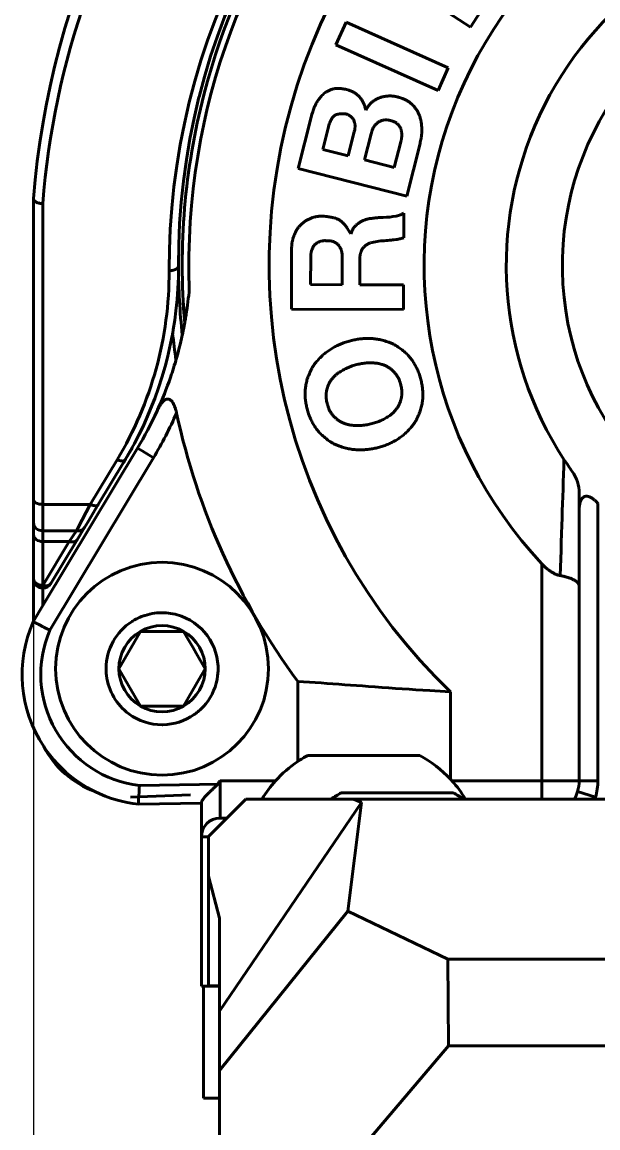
# Model space of a CAD drawing. Header units: millimetres. Extents: x 15 to 415, y 5 to 292.
# Drawn here: x 66.35 to 81.76, y 222.69 to 252.3 of the extents above; entities that cross this region are included whole.
import ezdxf

# ---------------------------------------------------------------- set-up
doc = ezdxf.new("R2010")
doc.units = ezdxf.units.MM
doc.layers.add('Annotations', color=7, linetype='Continuous')
doc.layers.add('Geometries', color=7, linetype='Continuous')
doc.styles.add('Shapr2', font='txt', dxfattribs={"height": 3.3495})
doc.dimstyles.new('ISO-25', dxfattribs={"dimtxt": 2.5, "dimasz": 2.5, "dimexe": 1.25, "dimexo": 0.625, "dimtad": 1, "dimtxsty": 'Standard', "dimcen": 2.5, "dimadec": 0, "dimazin": 0, "dimtfac": 1, "dimtmove": 0, "dimatfit": 3, "dimfxl": 1, "dimarcsym": 0})

# ---------------------------------------------------------------- blocks, each defined once
blk = doc.blocks.new('*D2')
at = {"layer": 'Annotations', "color": 0, "linetype": 'Continuous', "lineweight": 15}
for p, q in [((73.966, 280.019), (155.9, 280.019)), ((154.65, 180.523), (154.65, 277.519)), ((77.224, 178.023), (155.9, 178.023))]:
    blk.add_line(p, q, dxfattribs=at)
at = {"layer": 'Annotations', "color": 0}
for points in [[(155.066, 277.519), (154.233, 277.519), (154.65, 280.019)], [(154.233, 180.523), (155.066, 180.523), (154.65, 178.023)]]:
    blk.add_solid(points, dxfattribs=at)
at = {"layer": 'Defpoints', "color": 0}
for p in [(73.341, 280.019), (154.65, 280.019), (76.599, 178.023)]:
    blk.add_point(p, dxfattribs=at)
at = {"layer": 'Annotations', "color": 0, "lineweight": 15, "insert": (152.275, 225.582), "char_height": 3.3495, "attachment_point": 5, "rotation": 90, "style": 'Shapr2'}
blk.add_mtext('\\A1;102', dxfattribs=at)
blk = doc.blocks.new('*D3')
at = {"layer": 'Annotations', "color": 0, "linetype": 'Continuous', "lineweight": 15}
for p, q in [((66.651, 238.882), (66.651, 160.963)), ((118.311, 212.138), (118.311, 160.963)), ((69.151, 162.213), (115.811, 162.213))]:
    blk.add_line(p, q, dxfattribs=at)
at = {"layer": 'Annotations', "color": 0}
for points in [[(69.151, 162.63), (69.151, 161.796), (66.651, 162.213)], [(115.811, 161.796), (115.811, 162.63), (118.311, 162.213)]]:
    blk.add_solid(points, dxfattribs=at)
at = {"layer": 'Defpoints', "color": 0}
for p in [(66.651, 239.507), (118.311, 212.763), (118.311, 162.213)]:
    blk.add_point(p, dxfattribs=at)
at = {"layer": 'Annotations', "color": 0, "lineweight": 15, "insert": (116.638, 164.907), "char_height": 3.3495, "attachment_point": 5, "style": 'Shapr2'}
blk.add_mtext('\\A1;51,66', dxfattribs=at)

msp = doc.modelspace()

# ---------------------------------------------------------------- linework, layer by layer
at = {"layer": 'Geometries', "linetype": 'Continuous', "lineweight": 40}
for p, q in [((78.353, 252.167), (76.301, 253.497)), ((78.711, 252.72), (78.353, 252.167)), ((74.751, 251.693), (75.02, 252.296)), ((75.02, 252.296), (77.759, 251.074)), ((77.491, 250.471), (74.751, 251.693)), ((71.228, 250.834), (71.085, 250.3)), ((77.759, 251.074), (77.491, 250.471)), ((71.085, 250.3), (71.083, 250.291)), ((73.738, 248.377), (74.086, 249.749)), ((74.55, 249.497), (74.397, 248.89)), ((75.077, 248.718), (75.242, 249.369)), ((75.69, 249.308), (75.512, 248.607)), ((76.311, 248.405), (76.485, 249.093)), ((77.003, 249.049), (76.645, 247.639)), ((74.397, 248.89), (75.077, 248.718)), ((75.512, 248.607), (76.311, 248.405)), ((76.645, 247.639), (73.738, 248.377)), ((66.651, 247.568), (66.651, 239.507)), ((66.901, 239.383), (66.901, 247.436)), ((76.567, 247.184), (76.565, 246.525)), ((75.145, 246.627), (75.153, 246.627)), ((73.557, 244.612), (73.564, 246.229)), ((74.075, 245.992), (74.073, 245.269)), ((74.917, 245.266), (74.92, 245.993)), ((75.39, 245.928), (75.388, 245.265)), ((70.283, 245.687), (70.283, 245.64)), ((70.533, 245.769), (70.533, 245.766)), ((74.073, 245.269), (74.917, 245.266)), ((75.388, 245.265), (76.56, 245.26)), ((76.56, 245.26), (76.557, 244.6)), ((76.557, 244.6), (73.557, 244.612)), ((70.719, 244.349), (70.724, 244.377)), ((70.7, 244.241), (70.702, 244.249)), ((69.96, 241.885), (69.971, 241.911)), ((69.435, 240.888), (66.901, 236.671)), ((69.118, 240.597), (69.298, 240.897)), ((69.435, 240.888), (69.56, 240.813)), ((69.56, 240.813), (69.863, 240.631)), ((69.863, 240.631), (67.089, 236.013)), ((68.891, 240.579), (68.172, 239.383)), ((68.386, 239.379), (69.064, 240.507)), ((69.064, 240.507), (69.104, 240.573)), ((69.064, 240.507), (69.065, 240.508)), ((69.064, 240.507), (69.064, 240.507)), ((69.065, 240.508), (69.068, 240.513)), ((69.068, 240.513), (69.077, 240.529)), ((69.077, 240.529), (69.09, 240.55)), ((69.09, 240.55), (69.104, 240.573)), ((69.104, 240.573), (69.105, 240.575)), ((69.104, 240.573), (69.104, 240.573)), ((69.105, 240.575), (69.118, 240.597)), ((69.105, 240.575), (69.118, 240.597)), ((69.105, 240.576), (69.105, 240.575)), ((69.105, 240.575), (69.105, 240.575)), ((69.118, 240.597), (69.118, 240.597)), ((81.265, 239.682), (81.265, 239.22)), ((66.651, 239.507), (66.651, 238.89)), ((68.172, 239.383), (66.901, 239.383)), ((66.901, 238.678), (66.901, 239.383)), ((68.172, 239.383), (67.953, 238.968)), ((68.104, 238.91), (68.386, 239.378)), ((68.386, 239.378), (68.386, 239.379)), ((81.765, 231.981), (81.765, 239.41)), ((67.953, 238.968), (67.801, 238.678)), ((81.265, 239.22), (81.265, 237.197)), ((66.651, 238.89), (66.651, 238.566)), ((66.901, 238.39), (66.901, 238.678)), ((67.801, 238.678), (66.901, 238.678)), ((67.801, 238.678), (67.606, 238.39)), ((67.821, 238.438), (68.015, 238.762)), ((68.015, 238.762), (68.104, 238.91)), ((66.651, 238.566), (66.651, 237.392)), ((66.901, 238.39), (67.606, 238.39)), ((67.606, 238.39), (66.901, 237.215)), ((66.901, 237.215), (66.901, 238.39)), ((67.115, 237.263), (67.821, 238.438)), ((80.265, 237.791), (80.265, 231.981)), ((66.651, 237.392), (66.651, 236.255)), ((81.265, 237.197), (81.265, 231.981)), ((66.901, 236.671), (66.901, 237.142)), ((66.901, 236.671), (66.651, 236.255)), ((66.651, 236.255), (66.643, 236.242)), ((69.517, 235.982), (68.94, 234.982)), ((69.517, 235.982), (69.544, 235.982)), ((69.544, 235.982), (70.554, 235.982)), ((70.672, 235.982), (70.554, 235.982)), ((70.672, 235.982), (70.786, 235.784)), ((70.914, 235.563), (70.786, 235.784)), ((71.009, 235.399), (70.914, 235.563)), ((70.914, 235.563), (70.914, 235.563)), ((71.009, 235.399), (71.009, 235.398)), ((71.249, 234.982), (71.009, 235.398)), ((68.595, 234.993), (68.594, 234.984)), ((68.594, 234.984), (68.594, 234.982)), ((68.94, 234.982), (69.517, 233.982)), ((71.249, 234.982), (71.132, 234.779)), ((70.672, 233.982), (71.132, 234.779)), ((73.728, 232.497), (73.728, 234.643)), ((77.817, 234.364), (77.817, 232.022)), ((69.517, 233.982), (69.635, 233.982)), ((70.645, 233.982), (69.635, 233.982)), ((70.672, 233.982), (70.645, 233.982)), ((69.204, 233.775), (69.205, 233.775)), ((70.118, 233.483), (70.094, 233.482)), ((73.994, 232.657), (76.994, 232.657)), ((69.49, 231.852), (71.095, 231.88)), ((71.582, 231.889), (71.095, 231.88)), ((71.095, 231.88), (71.095, 231.88)), ((71.647, 230.981), (71.647, 231.981)), ((73.134, 231.981), (71.647, 231.981)), ((80.265, 231.981), (77.855, 231.981)), ((80.265, 231.491), (80.265, 231.981)), ((81.265, 231.981), (80.265, 231.981)), ((81.765, 231.981), (81.265, 231.981)), ((69.25, 231.545), (70.854, 231.609)), ((74.894, 231.657), (77.894, 231.657)), ((81.7, 231.546), (81.222, 231.691)), ((69.467, 231.352), (71.147, 231.381)), ((71.147, 231.395), (71.147, 231.381)), ((71.147, 231.381), (71.147, 230.481)), ((75.432, 231.398), (71.636, 225.811)), ((72.336, 231.491), (71.826, 230.981)), ((72.336, 231.491), (72.773, 231.491)), ((72.773, 231.491), (73.671, 231.491)), ((73.671, 231.491), (73.681, 231.491)), ((73.681, 231.491), (74.62, 231.491)), ((74.62, 231.491), (75.217, 231.491)), ((75.432, 231.398), (75.067, 228.49)), ((75.217, 231.491), (75.432, 231.398)), ((75.217, 231.491), (76.972, 231.491)), ((77.778, 231.491), (76.972, 231.491)), ((78.169, 231.491), (77.778, 231.491)), ((78.169, 231.491), (78.216, 231.491)), ((78.216, 231.491), (80.265, 231.491)), ((80.265, 231.491), (81.137, 231.491)), ((81.137, 231.491), (81.596, 231.491)), ((81.665, 231.491), (81.596, 231.491)), ((81.665, 231.491), (81.7, 231.491)), ((81.7, 231.491), (81.7, 231.546)), ((81.7, 231.491), (83.371, 231.491)), ((71.826, 230.981), (71.336, 230.491)), ((71.826, 230.981), (71.647, 230.981)), ((71.147, 226.481), (71.147, 230.481)), ((71.147, 230.481), (71.336, 230.481)), ((71.336, 230.481), (71.336, 230.491)), ((71.336, 229.426), (71.336, 230.481)), ((71.636, 228.298), (71.336, 229.426)), ((71.336, 226.491), (71.336, 229.426)), ((71.636, 224.223), (75.067, 228.49)), ((75.067, 228.49), (77.743, 227.208)), ((71.636, 228.298), (71.636, 226.491)), ((77.743, 227.208), (77.762, 224.88)), ((77.743, 227.208), (109.457, 227.208)), ((71.636, 226.481), (71.147, 226.481)), ((71.201, 223.481), (71.201, 226.481)), ((71.201, 226.481), (71.636, 226.481)), ((71.336, 226.491), (71.636, 226.491)), ((71.636, 226.491), (71.636, 226.481)), ((71.636, 226.481), (71.636, 225.811)), ((71.636, 226.481), (71.636, 226.481)), ((71.636, 224.223), (71.636, 225.811)), ((77.762, 224.88), (74.502, 221.05)), ((109.283, 224.88), (77.762, 224.88)), ((71.636, 224.223), (71.636, 223.481)), ((71.636, 223.481), (71.201, 223.481)), ((71.636, 223.481), (71.636, 222.275))]:
    msp.add_line(p, q, dxfattribs=at)
at = {"layer": 'Geometries', "linetype": 'Continuous', "lineweight": 40, "flags": 128}
for points in [[(69.174, 256.259), (69.013, 255.949), (68.776, 255.471), (68.564, 255.016), (68.362, 254.555), (68.17, 254.091), (67.989, 253.622), (67.818, 253.149), (67.649, 252.643), (67.492, 252.133), (67.347, 251.62), (67.215, 251.103), (67.095, 250.584), (66.987, 250.061), (66.898, 249.566), (66.819, 249.07), (66.752, 248.571), (66.695, 248.072), (66.651, 247.571)], [(72.819, 255.077), (72.797, 255.038), (72.508, 254.523), (72.236, 253.999), (71.981, 253.467), (71.743, 252.927), (71.523, 252.381), (71.32, 251.83), (71.136, 251.273), (70.969, 250.713), (70.821, 250.15), (70.691, 249.585), (70.58, 249.018), (70.486, 248.451), (70.411, 247.885), (70.353, 247.32), (70.312, 246.757), (70.289, 246.197), (70.283, 245.687)], [(71.228, 250.834), (71.229, 250.836), (71.393, 251.382), (71.574, 251.923), (71.772, 252.458), (71.987, 252.987), (71.988, 252.989)], [(74.436, 250.395), (74.46, 250.41), (74.485, 250.424), (74.51, 250.438), (74.529, 250.448), (74.548, 250.457), (74.567, 250.467), (74.587, 250.476), (74.602, 250.482), (74.618, 250.489), (74.634, 250.495), (74.65, 250.5), (74.667, 250.505), (74.684, 250.51), (74.701, 250.514), (74.718, 250.517), (74.736, 250.519), (74.753, 250.521), (74.772, 250.522), (74.791, 250.523), (74.809, 250.523), (74.828, 250.522), (74.847, 250.521), (74.87, 250.519), (74.893, 250.516), (74.917, 250.513), (74.94, 250.509), (74.972, 250.504), (75.004, 250.498), (75.037, 250.492)], [(70.533, 245.769), (70.54, 246.336), (70.564, 246.906), (70.606, 247.475), (70.666, 248.042), (70.744, 248.608), (70.839, 249.17), (70.951, 249.729), (71.081, 250.285), (71.083, 250.291)], [(74.086, 249.749), (74.097, 249.789), (74.108, 249.829), (74.12, 249.869), (74.129, 249.899), (74.139, 249.929), (74.149, 249.959), (74.16, 249.988), (74.169, 250.012), (74.179, 250.036), (74.19, 250.06), (74.201, 250.084), (74.213, 250.107), (74.226, 250.13), (74.239, 250.152), (74.253, 250.174), (74.268, 250.197), (74.285, 250.219), (74.301, 250.24), (74.318, 250.262), (74.337, 250.285), (74.356, 250.307), (74.376, 250.329), (74.406, 250.362), (74.436, 250.395)], [(75.037, 250.492), (75.067, 250.483), (75.096, 250.473), (75.116, 250.467), (75.136, 250.46), (75.155, 250.453), (75.172, 250.446), (75.188, 250.439), (75.204, 250.431), (75.22, 250.423), (75.235, 250.414), (75.25, 250.405), (75.265, 250.395), (75.28, 250.384), (75.295, 250.373), (75.309, 250.362), (75.327, 250.346), (75.345, 250.331), (75.362, 250.315), (75.38, 250.299)], [(75.38, 250.299), (75.399, 250.274), (75.417, 250.248), (75.429, 250.231), (75.441, 250.214), (75.452, 250.197), (75.462, 250.18), (75.472, 250.163), (75.481, 250.146), (75.489, 250.129), (75.497, 250.111), (75.504, 250.093), (75.511, 250.074), (75.517, 250.055), (75.523, 250.036), (75.528, 250.017), (75.533, 249.999), (75.538, 249.98), (75.548, 249.942)], [(75.548, 249.942), (75.558, 249.96), (75.568, 249.978), (75.579, 249.996), (75.591, 250.013), (75.603, 250.031), (75.615, 250.047), (75.63, 250.066), (75.645, 250.083), (75.661, 250.101), (75.677, 250.118), (75.694, 250.134), (75.712, 250.15), (75.73, 250.165), (75.749, 250.18), (75.769, 250.194), (75.789, 250.208), (75.809, 250.22), (75.829, 250.232), (75.85, 250.243), (75.872, 250.254), (75.893, 250.264), (75.915, 250.274)], [(75.915, 250.274), (75.939, 250.282), (75.963, 250.289), (75.988, 250.295), (76.012, 250.301), (76.036, 250.306), (76.062, 250.31), (76.087, 250.314), (76.113, 250.317), (76.138, 250.319), (76.164, 250.32), (76.185, 250.321), (76.206, 250.321), (76.228, 250.32), (76.249, 250.319), (76.27, 250.317), (76.292, 250.314), (76.313, 250.311), (76.335, 250.308), (76.356, 250.304), (76.377, 250.299), (76.399, 250.294), (76.42, 250.289)], [(76.42, 250.289), (76.45, 250.279), (76.479, 250.27), (76.509, 250.26), (76.531, 250.252), (76.553, 250.244), (76.575, 250.235), (76.596, 250.226), (76.613, 250.218), (76.63, 250.209), (76.646, 250.201), (76.662, 250.191), (76.678, 250.181), (76.694, 250.17), (76.71, 250.159), (76.725, 250.147), (76.74, 250.135), (76.754, 250.122), (76.771, 250.107), (76.787, 250.092), (76.803, 250.077), (76.827, 250.054), (76.851, 250.03)], [(76.851, 250.03), (76.864, 250.013), (76.876, 249.997), (76.888, 249.98), (76.9, 249.963), (76.911, 249.945), (76.922, 249.927), (76.933, 249.909), (76.943, 249.891), (76.952, 249.872), (76.962, 249.853), (76.97, 249.834), (76.979, 249.815), (76.987, 249.793), (76.996, 249.771), (77.003, 249.749), (77.01, 249.726), (77.016, 249.703), (77.022, 249.68), (77.027, 249.657), (77.032, 249.633), (77.036, 249.609), (77.039, 249.585)], [(74.994, 249.844), (74.96, 249.844), (74.926, 249.844), (74.903, 249.843), (74.881, 249.842), (74.858, 249.84), (74.841, 249.839), (74.824, 249.836), (74.807, 249.833), (74.79, 249.83), (74.779, 249.827), (74.769, 249.824), (74.758, 249.82), (74.748, 249.816), (74.738, 249.811), (74.727, 249.806), (74.718, 249.801), (74.708, 249.794), (74.699, 249.788), (74.691, 249.781), (74.683, 249.773), (74.675, 249.765), (74.667, 249.757), (74.66, 249.748), (74.653, 249.739), (74.646, 249.729), (74.637, 249.715), (74.629, 249.7), (74.621, 249.685), (74.613, 249.67), (74.604, 249.649), (74.595, 249.629), (74.587, 249.607), (74.579, 249.585), (74.572, 249.563), (74.564, 249.54), (74.55, 249.497)], [(75.226, 249.675), (75.218, 249.688), (75.21, 249.701), (75.201, 249.714), (75.191, 249.727), (75.181, 249.739), (75.17, 249.751), (75.158, 249.762), (75.146, 249.773), (75.135, 249.782), (75.123, 249.791), (75.111, 249.798), (75.098, 249.806), (75.085, 249.813), (75.072, 249.819), (75.058, 249.825), (75.044, 249.83), (75.031, 249.834), (75.019, 249.838), (75.006, 249.841), (74.994, 249.844)], [(75.242, 249.369), (75.247, 249.388), (75.252, 249.407), (75.255, 249.425), (75.258, 249.445), (75.26, 249.463), (75.261, 249.481), (75.262, 249.499), (75.262, 249.517), (75.261, 249.535), (75.259, 249.554), (75.256, 249.572), (75.253, 249.591), (75.249, 249.605), (75.246, 249.619), (75.241, 249.633), (75.237, 249.647), (75.232, 249.661), (75.226, 249.675)], [(76.221, 249.659), (76.206, 249.663), (76.191, 249.667), (76.176, 249.67), (76.16, 249.673), (76.145, 249.676), (76.129, 249.677), (76.113, 249.679), (76.097, 249.679), (76.082, 249.679), (76.067, 249.679), (76.052, 249.677), (76.037, 249.676), (76.023, 249.673), (76.008, 249.67), (75.992, 249.667), (75.978, 249.663), (75.963, 249.658), (75.948, 249.653), (75.937, 249.648), (75.925, 249.643), (75.913, 249.638), (75.896, 249.629), (75.88, 249.619)], [(76.478, 249.466), (76.471, 249.479), (76.463, 249.493), (76.454, 249.506), (76.445, 249.519), (76.435, 249.532), (76.425, 249.544), (76.414, 249.556), (76.403, 249.567), (76.391, 249.578), (76.378, 249.588), (76.366, 249.598), (76.352, 249.607), (76.338, 249.615), (76.324, 249.623), (76.309, 249.63), (76.294, 249.637), (76.282, 249.641), (76.27, 249.645), (76.258, 249.649), (76.246, 249.653), (76.234, 249.656), (76.221, 249.659)], [(75.88, 249.619), (75.864, 249.605), (75.849, 249.591), (75.834, 249.577), (75.823, 249.565), (75.812, 249.554), (75.802, 249.543), (75.791, 249.531), (75.782, 249.518), (75.772, 249.506), (75.764, 249.493), (75.755, 249.479), (75.748, 249.465), (75.74, 249.451), (75.734, 249.436), (75.727, 249.421), (75.72, 249.403), (75.714, 249.384), (75.707, 249.365), (75.699, 249.336), (75.69, 249.308)], [(76.485, 249.093), (76.49, 249.109), (76.494, 249.125), (76.498, 249.142), (76.502, 249.158), (76.505, 249.175), (76.508, 249.191), (76.509, 249.207), (76.511, 249.222), (76.512, 249.237), (76.513, 249.253), (76.513, 249.269), (76.513, 249.284), (76.512, 249.303), (76.511, 249.321), (76.509, 249.339), (76.506, 249.357), (76.503, 249.375), (76.499, 249.394), (76.495, 249.412), (76.49, 249.43), (76.484, 249.448), (76.478, 249.466)], [(77.039, 249.585), (77.042, 249.552), (77.044, 249.519), (77.046, 249.486), (77.048, 249.453), (77.049, 249.426), (77.049, 249.399), (77.049, 249.372), (77.049, 249.346), (77.047, 249.319), (77.045, 249.296), (77.043, 249.274), (77.04, 249.251), (77.037, 249.229), (77.034, 249.206), (77.03, 249.183), (77.024, 249.15), (77.017, 249.116), (77.01, 249.082), (77.003, 249.049)], [(66.651, 247.571), (66.651, 247.571), (66.651, 247.57), (66.651, 247.57), (66.651, 247.568)], [(66.651, 247.568), (66.651, 247.56), (66.653, 247.552), (66.655, 247.544), (66.659, 247.536), (66.664, 247.528), (66.67, 247.52), (66.676, 247.512), (66.684, 247.505), (66.693, 247.498), (66.702, 247.491), (66.713, 247.484), (66.724, 247.478)], [(66.724, 247.478), (66.742, 247.469), (66.762, 247.461), (66.783, 247.454), (66.805, 247.449), (66.828, 247.444), (66.852, 247.44), (66.876, 247.438), (66.901, 247.436)], [(73.675, 246.689), (73.685, 246.707), (73.695, 246.725), (73.706, 246.743), (73.718, 246.76), (73.73, 246.777), (73.743, 246.794), (73.756, 246.811), (73.769, 246.827), (73.783, 246.842), (73.797, 246.858), (73.812, 246.873), (73.827, 246.887), (73.844, 246.903), (73.861, 246.918), (73.879, 246.932), (73.897, 246.946), (73.915, 246.959), (73.935, 246.972), (73.954, 246.985), (73.974, 246.997)], [(73.974, 246.997), (74.002, 247.01), (74.03, 247.024), (74.049, 247.032), (74.068, 247.041), (74.088, 247.049), (74.105, 247.055), (74.122, 247.062), (74.139, 247.068), (74.156, 247.073), (74.174, 247.078), (74.192, 247.082), (74.212, 247.086), (74.232, 247.09), (74.252, 247.093), (74.272, 247.095), (74.292, 247.098), (74.318, 247.1), (74.343, 247.102), (74.369, 247.103), (74.395, 247.104)], [(74.395, 247.104), (74.436, 247.1), (74.477, 247.095), (74.519, 247.09), (74.544, 247.087), (74.568, 247.083), (74.593, 247.079), (74.618, 247.075), (74.642, 247.07), (74.665, 247.065), (74.687, 247.06), (74.709, 247.053), (74.725, 247.049), (74.741, 247.043), (74.757, 247.037), (74.773, 247.031), (74.789, 247.024), (74.805, 247.017), (74.821, 247.009), (74.837, 247.001), (74.851, 246.992), (74.866, 246.982), (74.88, 246.973), (74.893, 246.962), (74.907, 246.951), (74.92, 246.94), (74.932, 246.929), (74.944, 246.917), (74.957, 246.903), (74.969, 246.89), (74.981, 246.876), (74.993, 246.861), (75.007, 246.843), (75.021, 246.824), (75.034, 246.805), (75.047, 246.786), (75.064, 246.76), (75.081, 246.734), (75.097, 246.708), (75.121, 246.667), (75.145, 246.627)], [(75.352, 246.914), (75.369, 246.925), (75.387, 246.936), (75.405, 246.947), (75.424, 246.957), (75.442, 246.966), (75.461, 246.975), (75.483, 246.985), (75.506, 246.994), (75.529, 247.003), (75.552, 247.011), (75.576, 247.018), (75.6, 247.024), (75.624, 247.03), (75.649, 247.035)], [(75.649, 247.035), (75.71, 247.043), (75.741, 247.048), (75.772, 247.052), (75.803, 247.055), (75.833, 247.058), (75.864, 247.061), (75.894, 247.063), (75.925, 247.064), (75.955, 247.066), (76.016, 247.069)], [(76.363, 247.103), (76.39, 247.11), (76.404, 247.113), (76.417, 247.117), (76.43, 247.12), (76.444, 247.124), (76.457, 247.129), (76.47, 247.134), (76.483, 247.139), (76.495, 247.145), (76.507, 247.151), (76.519, 247.157), (76.535, 247.166), (76.551, 247.175), (76.567, 247.184)], [(73.564, 246.229), (73.564, 246.25), (73.564, 246.271), (73.565, 246.292), (73.566, 246.313), (73.568, 246.334), (73.57, 246.354), (73.573, 246.375), (73.576, 246.396), (73.579, 246.416), (73.583, 246.437), (73.588, 246.457), (73.593, 246.478), (73.598, 246.499), (73.605, 246.521), (73.612, 246.543), (73.619, 246.564), (73.627, 246.585), (73.636, 246.606), (73.645, 246.627), (73.654, 246.648), (73.664, 246.669), (73.675, 246.689)], [(75.153, 246.627), (75.16, 246.646), (75.167, 246.666), (75.175, 246.685), (75.18, 246.7), (75.186, 246.715), (75.193, 246.729), (75.2, 246.743), (75.207, 246.757), (75.215, 246.771), (75.223, 246.784), (75.232, 246.797), (75.242, 246.81), (75.252, 246.822), (75.263, 246.834), (75.274, 246.845), (75.287, 246.857), (75.299, 246.869), (75.312, 246.88), (75.332, 246.897), (75.352, 246.914)], [(74.493, 246.445), (74.477, 246.445), (74.462, 246.446), (74.446, 246.446), (74.43, 246.445), (74.414, 246.443), (74.399, 246.442), (74.383, 246.439), (74.367, 246.436), (74.353, 246.432), (74.339, 246.428), (74.325, 246.424), (74.311, 246.419), (74.298, 246.413), (74.284, 246.407), (74.27, 246.4), (74.257, 246.392), (74.244, 246.385), (74.231, 246.376), (74.217, 246.366), (74.202, 246.354), (74.189, 246.342), (74.175, 246.33)], [(74.82, 246.328), (74.809, 246.338), (74.797, 246.348), (74.785, 246.358), (74.772, 246.368), (74.759, 246.377), (74.745, 246.385), (74.732, 246.393), (74.718, 246.401), (74.704, 246.407), (74.691, 246.413), (74.677, 246.419), (74.663, 246.424), (74.649, 246.428), (74.635, 246.432), (74.62, 246.436), (74.605, 246.439), (74.59, 246.441), (74.575, 246.443), (74.561, 246.444), (74.548, 246.445), (74.534, 246.445), (74.52, 246.445), (74.507, 246.445), (74.493, 246.444)], [(75.671, 246.383), (75.65, 246.375), (75.628, 246.366), (75.614, 246.36), (75.6, 246.353), (75.586, 246.346), (75.576, 246.341), (75.566, 246.335), (75.556, 246.328), (75.547, 246.321), (75.538, 246.314), (75.528, 246.306), (75.52, 246.298), (75.511, 246.29), (75.499, 246.276), (75.486, 246.263), (75.475, 246.249), (75.463, 246.235)], [(76.361, 246.475), (76.299, 246.468), (76.268, 246.464), (76.237, 246.46), (76.188, 246.456), (76.14, 246.451), (76.092, 246.447), (76.043, 246.443)], [(76.565, 246.525), (76.54, 246.516), (76.515, 246.508), (76.502, 246.504), (76.489, 246.501), (76.477, 246.497), (76.464, 246.494), (76.447, 246.49), (76.43, 246.487), (76.413, 246.483), (76.387, 246.479), (76.361, 246.475)], [(74.175, 246.33), (74.164, 246.312), (74.153, 246.295), (74.143, 246.277), (74.135, 246.263), (74.127, 246.249), (74.12, 246.235), (74.114, 246.221), (74.108, 246.207), (74.102, 246.192), (74.097, 246.177), (74.093, 246.162), (74.089, 246.146), (74.086, 246.13), (74.084, 246.114), (74.082, 246.098), (74.08, 246.081), (74.079, 246.063), (74.077, 246.045), (74.076, 246.019), (74.075, 245.992)], [(74.92, 245.993), (74.919, 246.014), (74.918, 246.035), (74.917, 246.056), (74.916, 246.076), (74.914, 246.097), (74.911, 246.118), (74.909, 246.133), (74.906, 246.149), (74.902, 246.164), (74.898, 246.179), (74.892, 246.194), (74.886, 246.209), (74.88, 246.224), (74.873, 246.239), (74.865, 246.254), (74.856, 246.269), (74.848, 246.284), (74.834, 246.306), (74.82, 246.328)], [(75.463, 246.235), (75.454, 246.216), (75.444, 246.197), (75.436, 246.178), (75.429, 246.164), (75.423, 246.15), (75.418, 246.135), (75.413, 246.12), (75.409, 246.107), (75.405, 246.093), (75.402, 246.08), (75.4, 246.066), (75.398, 246.052), (75.396, 246.038), (75.394, 246.02), (75.393, 246.002), (75.392, 245.983), (75.391, 245.956), (75.39, 245.928)], [(70.533, 245.766), (70.533, 245.759), (70.532, 245.752), (70.53, 245.745), (70.527, 245.738), (70.524, 245.732), (70.52, 245.725), (70.515, 245.719), (70.509, 245.712), (70.503, 245.706), (70.496, 245.7), (70.489, 245.695), (70.481, 245.689), (70.472, 245.684), (70.463, 245.678), (70.453, 245.674), (70.443, 245.669), (70.432, 245.665), (70.42, 245.661), (70.409, 245.657), (70.396, 245.654), (70.384, 245.651), (70.371, 245.648), (70.358, 245.646), (70.346, 245.644), (70.334, 245.643), (70.321, 245.641), (70.309, 245.641), (70.296, 245.64), (70.283, 245.64)], [(70.378, 243.971), (70.395, 244.065), (70.434, 244.317), (70.466, 244.569), (70.496, 244.867), (70.518, 245.166), (70.53, 245.466), (70.533, 245.766)], [(70.816, 245.067), (70.817, 245.082), (70.823, 245.146)], [(70.702, 244.249), (70.707, 244.279), (70.718, 244.339), (70.719, 244.349)], [(70.635, 243.913), (70.637, 243.923), (70.649, 243.981), (70.661, 244.041), (70.673, 244.1), (70.685, 244.16), (70.696, 244.219), (70.7, 244.241)], [(70.175, 243.072), (70.239, 243.319), (70.297, 243.566), (70.349, 243.815), (70.378, 243.971)], [(74.402, 243.385), (74.426, 243.405), (74.45, 243.425), (74.475, 243.444), (74.5, 243.463), (74.525, 243.481), (74.551, 243.499), (74.577, 243.517), (74.603, 243.534), (74.63, 243.551), (74.657, 243.567), (74.684, 243.582), (74.711, 243.598), (74.739, 243.612), (74.767, 243.627), (74.795, 243.64), (74.824, 243.654), (74.855, 243.667), (74.886, 243.68), (74.917, 243.693), (74.949, 243.705), (74.98, 243.716), (75.013, 243.727), (75.045, 243.737), (75.078, 243.747), (75.111, 243.756), (75.144, 243.764)], [(75.144, 243.764), (75.174, 243.772), (75.204, 243.779), (75.235, 243.786), (75.265, 243.793), (75.296, 243.798), (75.327, 243.804), (75.358, 243.808), (75.39, 243.812), (75.421, 243.816), (75.452, 243.819), (75.483, 243.822), (75.514, 243.823), (75.546, 243.825), (75.577, 243.825), (75.608, 243.826), (75.64, 243.825), (75.671, 243.824), (75.703, 243.823), (75.735, 243.821), (75.766, 243.818), (75.798, 243.815), (75.829, 243.811), (75.861, 243.806), (75.892, 243.801), (75.924, 243.796), (75.955, 243.79)], [(75.955, 243.79), (75.99, 243.78), (76.025, 243.769), (76.06, 243.759), (76.094, 243.748), (76.129, 243.737), (76.163, 243.725), (76.185, 243.717), (76.208, 243.709), (76.23, 243.699), (76.252, 243.69), (76.274, 243.68), (76.295, 243.67), (76.317, 243.659), (76.338, 243.647), (76.358, 243.635), (76.379, 243.623), (76.399, 243.61), (76.419, 243.596), (76.445, 243.578), (76.47, 243.559), (76.495, 243.54), (76.522, 243.519), (76.548, 243.498), (76.575, 243.476), (76.601, 243.454), (76.627, 243.432)], [(76.627, 243.432), (76.649, 243.41), (76.671, 243.387), (76.692, 243.364), (76.712, 243.34), (76.732, 243.316), (76.752, 243.291), (76.771, 243.266), (76.79, 243.241), (76.807, 243.216), (76.823, 243.191), (76.84, 243.166), (76.855, 243.141), (76.87, 243.115), (76.885, 243.088), (76.899, 243.062), (76.912, 243.035), (76.926, 243.005), (76.94, 242.976), (76.952, 242.946), (76.964, 242.915), (76.975, 242.885), (76.986, 242.854), (76.996, 242.822), (77.006, 242.791), (77.014, 242.759), (77.023, 242.727)], [(70.35, 242.876), (70.361, 242.908), (70.381, 242.972), (70.401, 243.035), (70.421, 243.099), (70.441, 243.164), (70.46, 243.228), (70.465, 243.246)], [(73.984, 242.745), (73.997, 242.779), (74.01, 242.813), (74.024, 242.847), (74.038, 242.88), (74.052, 242.914), (74.067, 242.947), (74.077, 242.969), (74.088, 242.99), (74.099, 243.012), (74.11, 243.033), (74.122, 243.054), (74.135, 243.074), (74.148, 243.095), (74.161, 243.115), (74.175, 243.134), (74.189, 243.153), (74.204, 243.172), (74.219, 243.191), (74.24, 243.215), (74.261, 243.239), (74.282, 243.263), (74.305, 243.287), (74.329, 243.312), (74.353, 243.336), (74.378, 243.361), (74.402, 243.385)], [(75.309, 243.125), (75.277, 243.117), (75.245, 243.108), (75.214, 243.099), (75.182, 243.089), (75.151, 243.078), (75.12, 243.066), (75.089, 243.053), (75.058, 243.04), (75.027, 243.026), (74.996, 243.011), (74.966, 242.995), (74.936, 242.978), (74.906, 242.961), (74.877, 242.943), (74.848, 242.924), (74.819, 242.905)], [(75.824, 243.165), (75.792, 243.168), (75.761, 243.171), (75.729, 243.173), (75.697, 243.174), (75.665, 243.174), (75.633, 243.173), (75.601, 243.172), (75.569, 243.17), (75.537, 243.167), (75.504, 243.164), (75.471, 243.159), (75.439, 243.154), (75.406, 243.148), (75.374, 243.141), (75.341, 243.134), (75.309, 243.125)], [(76.242, 242.992), (76.226, 243.004), (76.209, 243.017), (76.192, 243.029), (76.174, 243.04), (76.157, 243.052), (76.139, 243.062), (76.121, 243.072), (76.102, 243.082), (76.083, 243.091), (76.064, 243.1), (76.045, 243.109), (76.026, 243.116), (76.001, 243.125), (75.977, 243.133), (75.952, 243.14), (75.927, 243.147), (75.902, 243.153), (75.876, 243.158), (75.85, 243.162), (75.824, 243.165)], [(69.68, 241.683), (69.689, 241.704), (69.788, 241.938), (69.898, 242.217), (69.999, 242.5), (70.091, 242.785), (70.175, 243.072)], [(70.319, 242.785), (70.34, 242.845), (70.35, 242.876)], [(74.819, 242.905), (74.802, 242.893), (74.786, 242.88), (74.769, 242.867), (74.753, 242.854), (74.738, 242.84), (74.722, 242.826), (74.707, 242.811), (74.693, 242.796), (74.679, 242.781), (74.665, 242.765), (74.652, 242.749), (74.639, 242.732), (74.626, 242.715), (74.614, 242.698), (74.603, 242.681), (74.591, 242.663), (74.581, 242.645), (74.57, 242.626), (74.561, 242.607), (74.551, 242.588), (74.542, 242.569), (74.534, 242.549)], [(76.486, 242.588), (76.481, 242.608), (76.475, 242.628), (76.469, 242.648), (76.463, 242.668), (76.456, 242.688), (76.448, 242.708), (76.44, 242.726), (76.432, 242.745), (76.423, 242.763), (76.413, 242.781), (76.403, 242.799), (76.393, 242.816), (76.381, 242.835), (76.368, 242.854), (76.354, 242.873), (76.34, 242.891), (76.325, 242.909), (76.31, 242.926), (76.294, 242.943), (76.277, 242.96), (76.26, 242.976), (76.242, 242.992)], [(73.98, 241.939), (73.972, 241.969), (73.965, 242), (73.958, 242.03), (73.952, 242.061), (73.946, 242.092), (73.941, 242.123), (73.937, 242.154), (73.933, 242.185), (73.93, 242.215), (73.928, 242.245), (73.926, 242.274), (73.925, 242.304), (73.925, 242.334), (73.925, 242.364), (73.926, 242.394), (73.928, 242.424), (73.93, 242.456), (73.933, 242.488), (73.937, 242.521), (73.942, 242.553), (73.947, 242.585), (73.953, 242.617), (73.96, 242.649), (73.967, 242.682), (73.975, 242.713), (73.984, 242.745)], [(74.534, 242.549), (74.527, 242.529), (74.52, 242.51), (74.515, 242.49), (74.509, 242.469), (74.504, 242.449), (74.5, 242.428), (74.497, 242.408), (74.494, 242.388), (74.491, 242.368), (74.489, 242.347), (74.488, 242.327), (74.487, 242.306), (74.487, 242.283), (74.488, 242.26), (74.489, 242.237), (74.491, 242.213), (74.494, 242.19), (74.497, 242.167), (74.501, 242.143), (74.506, 242.12), (74.512, 242.097), (74.518, 242.074)], [(76.47, 242.12), (76.477, 242.139), (76.483, 242.159), (76.489, 242.179), (76.494, 242.2), (76.499, 242.22), (76.503, 242.241), (76.507, 242.261), (76.51, 242.281), (76.512, 242.301), (76.514, 242.322), (76.515, 242.343), (76.516, 242.363), (76.516, 242.386), (76.515, 242.408), (76.514, 242.431), (76.512, 242.453), (76.509, 242.476), (76.506, 242.498), (76.502, 242.521), (76.497, 242.543), (76.492, 242.566), (76.486, 242.588)], [(77.023, 242.727), (77.031, 242.697), (77.038, 242.666), (77.045, 242.636), (77.051, 242.605), (77.057, 242.574), (77.062, 242.543), (77.066, 242.512), (77.07, 242.481), (77.072, 242.451), (77.075, 242.421), (77.076, 242.391), (77.077, 242.361), (77.078, 242.331), (77.077, 242.301), (77.076, 242.271), (77.075, 242.241), (77.073, 242.208), (77.07, 242.176), (77.066, 242.144), (77.061, 242.111), (77.056, 242.079), (77.05, 242.047), (77.043, 242.015), (77.036, 241.983), (77.028, 241.951), (77.019, 241.919)], [(70.482, 241.829), (70.478, 241.85), (70.473, 241.87), (70.468, 241.89), (70.463, 241.91), (70.457, 241.93), (70.451, 241.95), (70.444, 241.97), (70.437, 241.99), (70.431, 242.006), (70.425, 242.022), (70.418, 242.037), (70.411, 242.053), (70.404, 242.068), (70.397, 242.08), (70.391, 242.092), (70.384, 242.103), (70.377, 242.114), (70.37, 242.125), (70.362, 242.135), (70.354, 242.145), (70.346, 242.154), (70.337, 242.163), (70.33, 242.169), (70.323, 242.175), (70.316, 242.18), (70.309, 242.185), (70.302, 242.189), (70.296, 242.192), (70.289, 242.195), (70.282, 242.198), (70.275, 242.2), (70.267, 242.202), (70.26, 242.203), (70.253, 242.204), (70.245, 242.204), (70.237, 242.203), (70.229, 242.203), (70.222, 242.201), (70.214, 242.199), (70.207, 242.197), (70.197, 242.194), (70.188, 242.189), (70.178, 242.184), (70.169, 242.179), (70.16, 242.173), (70.151, 242.166), (70.142, 242.159), (70.134, 242.152), (70.123, 242.142), (70.113, 242.131), (70.102, 242.12), (70.092, 242.108), (70.083, 242.096), (70.073, 242.084), (70.064, 242.071), (70.055, 242.059), (70.043, 242.04), (70.031, 242.021), (70.019, 242.002), (70.007, 241.979), (69.994, 241.956), (69.983, 241.933), (69.971, 241.909), (69.96, 241.885)], [(74.378, 241.233), (74.356, 241.255), (74.334, 241.277), (74.313, 241.3), (74.293, 241.324), (74.272, 241.348), (74.253, 241.373), (74.233, 241.397), (74.215, 241.423), (74.198, 241.447), (74.181, 241.472), (74.165, 241.496), (74.15, 241.522), (74.134, 241.547), (74.12, 241.573), (74.106, 241.6), (74.092, 241.626), (74.078, 241.656), (74.065, 241.686), (74.052, 241.717), (74.039, 241.748), (74.028, 241.779), (74.017, 241.81), (74.007, 241.842), (73.997, 241.874), (73.988, 241.907), (73.98, 241.939)], [(74.518, 242.074), (74.523, 242.054), (74.529, 242.034), (74.535, 242.014), (74.541, 241.994), (74.548, 241.974), (74.556, 241.955), (74.564, 241.936), (74.572, 241.918), (74.581, 241.9), (74.591, 241.882), (74.601, 241.865), (74.611, 241.847), (74.623, 241.828), (74.636, 241.81), (74.65, 241.791), (74.664, 241.774), (74.678, 241.756), (74.694, 241.739), (74.71, 241.722), (74.726, 241.706), (74.743, 241.69), (74.76, 241.675)], [(76.192, 241.763), (76.208, 241.775), (76.225, 241.788), (76.241, 241.801), (76.257, 241.815), (76.272, 241.829), (76.288, 241.844), (76.302, 241.858), (76.317, 241.873), (76.331, 241.889), (76.344, 241.905), (76.357, 241.921), (76.37, 241.938), (76.382, 241.955), (76.394, 241.972), (76.405, 241.989), (76.415, 242.007), (76.426, 242.025), (76.435, 242.043), (76.445, 242.062), (76.454, 242.081), (76.462, 242.1), (76.47, 242.12)], [(69.393, 241.087), (69.473, 241.244), (69.584, 241.472), (69.68, 241.683)], [(74.76, 241.674), (74.777, 241.662), (74.794, 241.649), (74.811, 241.637), (74.828, 241.626), (74.846, 241.615), (74.864, 241.604), (74.882, 241.594), (74.901, 241.584), (74.919, 241.575), (74.939, 241.566), (74.958, 241.558), (74.977, 241.55), (74.997, 241.543), (75.017, 241.537), (75.037, 241.53), (75.057, 241.525), (75.078, 241.52), (75.098, 241.515), (75.119, 241.511), (75.14, 241.507), (75.162, 241.504), (75.183, 241.502)], [(75.718, 241.547), (75.749, 241.555), (75.78, 241.564), (75.81, 241.573), (75.841, 241.583), (75.871, 241.594), (75.901, 241.605), (75.931, 241.618), (75.961, 241.631), (75.991, 241.645), (76.02, 241.659), (76.05, 241.675), (76.079, 241.691), (76.108, 241.708), (76.136, 241.726), (76.164, 241.744), (76.192, 241.763)], [(77.019, 241.919), (77.006, 241.885), (76.993, 241.851), (76.98, 241.817), (76.966, 241.784), (76.952, 241.751), (76.938, 241.718), (76.927, 241.696), (76.917, 241.674), (76.906, 241.653), (76.895, 241.632), (76.883, 241.611), (76.871, 241.59), (76.858, 241.57), (76.845, 241.55), (76.831, 241.531), (76.817, 241.511), (76.802, 241.492), (76.787, 241.474), (76.767, 241.45), (76.746, 241.426), (76.724, 241.402), (76.701, 241.378), (76.678, 241.353), (76.654, 241.329), (76.629, 241.304), (76.605, 241.28)], [(75.183, 241.502), (75.216, 241.499), (75.249, 241.497), (75.282, 241.495), (75.315, 241.494), (75.348, 241.494), (75.381, 241.495), (75.415, 241.497), (75.448, 241.499), (75.482, 241.502), (75.516, 241.506), (75.55, 241.511), (75.583, 241.517), (75.617, 241.523), (75.651, 241.53), (75.685, 241.538), (75.718, 241.547)], [(69.296, 240.908), (69.356, 241.018), (69.393, 241.087)], [(75.056, 240.879), (75.02, 240.888), (74.985, 240.898), (74.95, 240.909), (74.916, 240.919), (74.881, 240.93), (74.847, 240.942), (74.824, 240.95), (74.801, 240.958), (74.779, 240.967), (74.757, 240.977), (74.735, 240.986), (74.713, 240.997), (74.692, 241.008), (74.671, 241.019), (74.65, 241.031), (74.629, 241.043), (74.609, 241.056), (74.589, 241.069), (74.563, 241.087), (74.537, 241.106), (74.511, 241.125), (74.484, 241.146), (74.458, 241.167), (74.431, 241.189), (74.404, 241.211), (74.378, 241.233)], [(76.605, 241.28), (76.581, 241.26), (76.557, 241.24), (76.532, 241.221), (76.508, 241.202), (76.482, 241.183), (76.456, 241.165), (76.43, 241.148), (76.404, 241.131), (76.378, 241.114), (76.351, 241.098), (76.324, 241.082), (76.296, 241.067), (76.268, 241.053), (76.24, 241.038), (76.212, 241.025), (76.183, 241.012), (76.154, 240.999), (76.125, 240.987), (76.096, 240.975), (76.066, 240.964), (76.036, 240.954), (76.006, 240.944), (75.976, 240.934), (75.945, 240.925), (75.914, 240.916), (75.883, 240.909)], [(69.118, 240.597), (69.233, 240.795), (69.296, 240.908)], [(75.883, 240.909), (75.853, 240.901), (75.823, 240.893), (75.792, 240.886), (75.762, 240.88), (75.731, 240.874), (75.7, 240.868), (75.669, 240.863), (75.638, 240.859), (75.607, 240.855), (75.576, 240.852), (75.544, 240.849), (75.513, 240.847), (75.482, 240.846), (75.45, 240.844), (75.419, 240.844), (75.388, 240.844), (75.354, 240.845), (75.321, 240.846), (75.288, 240.848), (75.255, 240.85), (75.221, 240.854), (75.188, 240.857), (75.155, 240.862), (75.122, 240.867), (75.089, 240.872), (75.056, 240.879)], [(69.026, 240.544), (69.016, 240.545), (69.006, 240.545), (68.995, 240.547), (68.985, 240.549), (68.973, 240.551), (68.962, 240.554), (68.95, 240.557), (68.939, 240.561), (68.927, 240.565), (68.915, 240.569), (68.903, 240.574), (68.891, 240.579)], [(69.105, 240.575), (69.102, 240.57), (69.097, 240.566), (69.093, 240.561), (69.088, 240.558), (69.082, 240.554), (69.075, 240.552), (69.068, 240.549), (69.061, 240.547), (69.053, 240.546), (69.044, 240.545), (69.035, 240.544), (69.026, 240.544)], [(80.857, 240.588), (80.85, 240.387), (80.844, 240.187), (80.837, 239.988), (80.831, 239.79), (80.824, 239.593), (80.818, 239.4), (80.812, 239.207), (80.805, 239.015), (80.799, 238.824), (80.792, 238.597), (80.785, 238.371), (80.778, 238.146), (80.771, 237.921), (80.764, 237.698), (80.757, 237.475)], [(81.265, 239.22), (81.265, 239.242), (81.266, 239.263), (81.267, 239.284), (81.268, 239.305), (81.27, 239.326), (81.273, 239.347), (81.275, 239.366), (81.279, 239.385), (81.283, 239.403), (81.287, 239.422), (81.292, 239.44), (81.296, 239.452), (81.301, 239.465), (81.306, 239.477), (81.311, 239.489), (81.316, 239.501), (81.322, 239.512), (81.329, 239.523), (81.336, 239.533), (81.342, 239.541), (81.348, 239.549), (81.354, 239.556), (81.361, 239.563), (81.369, 239.569), (81.377, 239.575), (81.385, 239.58), (81.393, 239.585), (81.402, 239.59), (81.411, 239.594)], [(81.411, 239.594), (81.419, 239.596), (81.428, 239.598), (81.436, 239.6), (81.445, 239.601), (81.454, 239.602), (81.463, 239.602), (81.472, 239.602), (81.481, 239.601), (81.491, 239.599), (81.5, 239.598), (81.511, 239.595), (81.521, 239.592), (81.532, 239.588), (81.543, 239.584), (81.554, 239.58), (81.564, 239.575), (81.575, 239.569), (81.585, 239.563), (81.595, 239.557), (81.609, 239.549), (81.622, 239.54), (81.634, 239.531), (81.647, 239.522), (81.66, 239.512), (81.672, 239.501), (81.684, 239.491), (81.698, 239.478), (81.712, 239.465), (81.726, 239.452), (81.739, 239.438), (81.752, 239.424), (81.765, 239.41)], [(68.307, 239.348), (68.297, 239.348), (68.287, 239.349), (68.276, 239.35), (68.266, 239.352), (68.254, 239.354), (68.243, 239.357), (68.232, 239.36), (68.22, 239.364), (68.208, 239.368), (68.196, 239.373), (68.184, 239.378), (68.172, 239.383)], [(68.386, 239.379), (68.383, 239.374), (68.379, 239.369), (68.374, 239.365), (68.369, 239.361), (68.363, 239.358), (68.356, 239.355), (68.349, 239.353), (68.342, 239.351), (68.334, 239.349), (68.325, 239.348), (68.316, 239.348), (68.307, 239.348)], [(68.015, 238.762), (68.009, 238.752), (68.002, 238.743), (67.995, 238.734), (67.987, 238.726), (67.978, 238.719), (67.969, 238.712), (67.959, 238.705), (67.949, 238.699), (67.938, 238.694), (67.927, 238.689), (67.916, 238.685), (67.904, 238.682), (67.892, 238.679), (67.879, 238.677), (67.867, 238.675), (67.854, 238.674), (67.841, 238.674), (67.828, 238.675), (67.814, 238.676), (67.801, 238.678)], [(67.736, 238.381), (67.726, 238.379), (67.716, 238.378), (67.706, 238.377), (67.696, 238.377), (67.685, 238.377), (67.674, 238.377), (67.663, 238.378), (67.652, 238.379), (67.641, 238.381), (67.629, 238.384), (67.618, 238.386), (67.606, 238.39)], [(67.821, 238.438), (67.816, 238.431), (67.811, 238.424), (67.806, 238.418), (67.8, 238.412), (67.793, 238.407), (67.786, 238.402), (67.779, 238.398), (67.771, 238.393), (67.763, 238.39), (67.754, 238.387), (67.745, 238.384), (67.736, 238.381)], [(80.265, 237.791), (80.287, 237.768), (80.309, 237.746), (80.331, 237.724), (80.348, 237.708), (80.366, 237.692), (80.383, 237.677), (80.401, 237.662), (80.42, 237.646), (80.438, 237.631), (80.457, 237.617), (80.477, 237.603), (80.494, 237.591), (80.512, 237.579), (80.529, 237.568), (80.547, 237.557), (80.565, 237.547), (80.584, 237.537), (80.602, 237.527), (80.621, 237.518), (80.64, 237.51), (80.659, 237.503), (80.676, 237.497), (80.692, 237.491), (80.708, 237.486), (80.725, 237.482), (80.741, 237.478), (80.757, 237.475)], [(80.757, 237.475), (80.779, 237.471), (80.801, 237.466), (80.822, 237.462), (80.843, 237.457), (80.863, 237.452), (80.884, 237.448), (80.902, 237.443), (80.92, 237.438), (80.938, 237.433), (80.955, 237.427), (80.972, 237.422)], [(80.972, 237.422), (80.991, 237.416), (81.01, 237.409), (81.028, 237.403), (81.046, 237.396), (81.063, 237.389), (81.079, 237.382), (81.095, 237.374), (81.11, 237.367), (81.125, 237.359), (81.14, 237.351), (81.153, 237.343), (81.166, 237.334), (81.178, 237.326), (81.19, 237.318), (81.2, 237.309), (81.209, 237.301), (81.218, 237.293), (81.226, 237.284), (81.233, 237.276), (81.239, 237.267), (81.245, 237.259), (81.25, 237.25), (81.255, 237.241), (81.258, 237.232), (81.261, 237.223), (81.263, 237.214), (81.265, 237.205), (81.265, 237.196)], [(69.443, 236.334), (69.42, 236.322), (69.389, 236.306), (69.36, 236.29), (69.331, 236.273), (69.302, 236.256), (69.289, 236.248)], [(69.64, 236.412), (69.634, 236.41), (69.603, 236.4), (69.573, 236.389), (69.542, 236.377), (69.511, 236.364), (69.481, 236.351), (69.45, 236.337), (69.443, 236.334)], [(66.773, 236.175), (66.763, 236.18), (66.753, 236.185), (66.744, 236.19), (66.735, 236.195), (66.726, 236.2), (66.717, 236.204), (66.709, 236.208), (66.701, 236.212), (66.694, 236.216), (66.687, 236.22), (66.681, 236.223), (66.675, 236.226), (66.67, 236.228), (66.665, 236.231), (66.661, 236.233), (66.657, 236.235), (66.653, 236.237), (66.65, 236.239), (66.648, 236.24), (66.646, 236.241), (66.645, 236.241), (66.644, 236.242), (66.643, 236.242), (66.643, 236.242)], [(67.089, 236.013), (67.072, 236.021), (67.056, 236.03), (67.04, 236.038), (67.023, 236.046), (67.007, 236.055), (66.991, 236.063), (66.976, 236.07), (66.961, 236.078), (66.947, 236.086), (66.932, 236.093), (66.918, 236.1), (66.903, 236.108), (66.888, 236.116), (66.874, 236.123), (66.86, 236.13), (66.846, 236.138), (66.832, 236.145), (66.82, 236.151), (66.808, 236.157), (66.796, 236.163), (66.785, 236.169), (66.773, 236.175)], [(68.594, 234.982), (68.595, 234.955), (68.595, 234.952)], [(68.595, 234.952), (68.596, 234.927), (68.597, 234.898), (68.599, 234.87), (68.601, 234.841), (68.604, 234.813), (68.606, 234.797)], [(77.817, 234.364), (77.678, 234.371), (77.539, 234.379), (77.401, 234.387), (77.262, 234.396), (77.078, 234.407), (76.894, 234.419), (76.711, 234.431), (76.528, 234.443), (76.345, 234.456), (76.163, 234.469), (75.982, 234.482), (75.8, 234.495), (75.619, 234.508), (75.46, 234.52), (75.301, 234.532), (75.142, 234.543), (74.984, 234.555), (74.826, 234.567), (74.668, 234.578), (74.51, 234.59), (74.353, 234.601), (74.196, 234.612), (74.04, 234.622), (73.884, 234.633), (73.728, 234.643)], [(71.153, 233.92), (71.155, 233.922), (71.179, 233.947), (71.203, 233.972), (71.226, 233.998), (71.249, 234.024), (71.263, 234.041)], [(70.954, 233.753), (70.972, 233.766), (71, 233.786), (71.027, 233.808), (71.054, 233.83), (71.08, 233.852), (71.106, 233.874), (71.131, 233.898), (71.153, 233.92)], [(71.147, 231.395), (71.147, 231.399), (71.148, 231.404), (71.149, 231.409), (71.151, 231.415), (71.153, 231.421), (71.156, 231.427), (71.159, 231.434), (71.163, 231.442), (71.168, 231.449), (71.172, 231.457), (71.178, 231.466), (71.183, 231.474), (71.189, 231.483), (71.196, 231.492), (71.203, 231.502), (71.211, 231.512), (71.217, 231.52), (71.224, 231.529), (71.233, 231.539), (71.242, 231.55), (71.251, 231.56), (71.26, 231.571), (71.27, 231.582), (71.283, 231.596), (71.295, 231.609), (71.309, 231.623), (71.322, 231.637), (71.337, 231.652), (71.352, 231.667), (71.368, 231.682), (71.383, 231.697), (71.399, 231.712), (71.416, 231.728), (71.432, 231.743), (71.449, 231.758), (71.466, 231.774), (71.482, 231.789), (71.499, 231.804), (71.516, 231.82), (71.532, 231.836), (71.545, 231.848), (71.558, 231.861), (71.564, 231.868), (71.57, 231.874), (71.576, 231.881), (71.582, 231.889)], [(71.647, 231.981), (71.625, 231.951), (71.604, 231.92), (71.582, 231.889)], [(69.467, 231.352), (69.465, 231.353), (69.464, 231.356), (69.463, 231.362), (69.463, 231.369), (69.462, 231.379), (69.462, 231.39), (69.462, 231.404), (69.462, 231.419), (69.463, 231.437), (69.463, 231.456), (69.464, 231.476), (69.465, 231.499)], [(81.665, 231.491), (81.677, 231.509), (81.7, 231.546)]]:
    msp.add_lwpolyline(points, dxfattribs=at)
at = {"layer": 'Geometries', "linetype": 'Continuous', "lineweight": 40}
msp.add_circle((70.094, 234.982), 2.85, dxfattribs=at)
for centre, radius, start, end in [((88.835, 245.801), 18.2, 92.5157, 165.5209), ((88.812, 245.781), 18, 93.9299, 182.0233), ((88.812, 245.781), 15.851, 94.2161, 226.0809), ((88.833, 245.714), 22, 146.1045, 175.5093), ((88.812, 245.781), 11.7, 95.7161, 223.0703), ((88.812, 245.781), 9.5, 96.7911, 213.1394), ((88.812, 245.781), 8, 22.7191, 339.3876), ((88.834, 245.794), 18.2, 165.5006, 184.897), ((88.835, 245.801), 18.2, 165.5209, 184.8919), ((75.978, 249.216), 2.148, 271.0126, 280.32), ((76.116, 244.799), 1.646, 92.5141, 105.6632), ((60.533, 245.601), 9.75, 329, 0.2288), ((88.833, 245.839), 18.3, 180.217, 186.039), ((60.863, 246.039), 10, 350.434, 354.4233), ((88.833, 245.839), 18.55, 185.7779, 188.0341), ((60.863, 246.039), 10, 343.7823, 347.7279), ((60.863, 246.039), 10, 335.6174, 341.0106), ((60.863, 246.039), 10, 329, 335.4576), ((60.863, 246.039), 10.5, 329, 336.366), ((88.812, 245.781), 18.751, 192.1661, 216.4413), ((88.833, 245.839), 20.15, 194.1629, 194.1957), ((88.812, 245.781), 9.5, 213.1394, 215.511), ((80.265, 239.682), 1, 0.0002, 35.5108), ((66.901, 237.392), 0.25, 180, 270), ((66.901, 237.392), 0.25, 270, 329), ((70.094, 234.982), 1.5, 88.0967, 107.6217), ((70.094, 234.982), 1.5, 69.6852, 88.0967), ((70.094, 234.982), 1.5, 352.8705, 69.6852), ((69.846, 234.831), 3.5, 156.2215, 213.5292), ((69.846, 234.831), 3, 156.801, 263.1797), ((70.094, 234.982), 1.5, 122.4588, 179.6006), ((70.094, 234.982), 1.155, 60, 120), ((70.094, 234.982), 1.155, 120, 180), ((70.094, 234.982), 1.155, 0, 60), ((70.094, 234.982), 1.155, 180, 240), ((70.094, 234.982), 1.155, 300, 0), ((70.094, 234.982), 1.5, 187.0928, 233.586), ((70.094, 234.982), 1.5, 321.1494, 352.8705), ((70.094, 234.982), 1.155, 240, 300), ((70.094, 234.982), 1.5, 233.6214, 270), ((70.094, 234.982), 1.5, 270.9127, 304.9557), ((69.846, 234.831), 3.5, 213.5292, 243.606), ((69.151, 234.043), 2.5, 207.2674, 249.8678), ((75.494, 229.863), 3.172, 123.8476, 138.0933), ((75.494, 229.863), 3.172, 118.2227, 123.8476), ((75.494, 229.863), 3.172, 42.9191, 61.7773), ((75.494, 229.863), 3.172, 138.0933, 149.1023), ((75.494, 229.863), 3.172, 41.9067, 42.9191), ((75.494, 229.863), 3.172, 30.8977, 41.9067), ((80.265, 231.981), 1, 343.1445, 0), ((80.265, 231.981), 1.5, 343.1445, 0), ((69.846, 234.831), 3.5, 243.606, 263.7785), ((83.275, 230.718), 13.832, 175.2964, 176.7649), ((76.394, 228.863), 3.172, 118.2227, 124.0271), ((76.394, 228.863), 3.172, 55.9729, 61.7773), ((80.265, 231.981), 1, 330.6724, 343.1445), ((71.647, 230.481), 0.5, 90, 180)]:
    msp.add_arc(centre, radius, start, end, dxfattribs=at)
for centre, major_axis, ratio, start_param, end_param in [((66.901, 239.507), (0.25, 0), 0.498573, 3.141589, 4.712389), ((66.901, 238.89), (0.25, 0), 0.851161, 3.141592, 4.712389), ((66.901, 238.566), (0.25, 0), 0.707107, 3.141593, 4.712389), ((66.901, 237.392), (-0.25, 0), 0.707107, 0, 1.570796), ((66.901, 237.392), (-0.214, 0.129), 0.650802, 1.943556, 3.141593)]:
    msp.add_ellipse(centre, major_axis=major_axis, ratio=ratio, start_param=start_param, end_param=end_param, dxfattribs=at)

# ---------------------------------------------------------------- dimensions: what is measured, and where the dimension line sits
at = {"layer": 'Annotations', "linetype": 'Continuous', "lineweight": 15}
dim = msp.add_linear_dim(base=(154.65, 280.019), p1=(76.599, 178.023), p2=(73.341, 280.019), angle=90, dimstyle='ISO-25', override={"dimscale": 1, "dimgap": 0.7, "dimdec": 2, "dimlfac": 1, "dimrnd": 0.01, "dimzin": 8, "dimdsep": 44, "dimtxsty": 'Shapr2', "dimse1": 0, "dimse2": 0, "dimadec": 2, "dimtol": 0, "dimlim": 0, "dimtp": 0, "dimtm": 0, "dimtfac": 0.6, "dimtdec": 8, "dimfrac": 2, "dimtolj": 1, "dimlwd": 15, "dimlwe": 15}, dxfattribs=at)
dim.commit()
dim.dimension.update_dxf_attribs({"geometry": '*D2', "text_midpoint": (154.65, 225.582), "dimtype": 160})
dim = msp.add_linear_dim(base=(118.311, 162.213), p1=(66.651, 239.507), p2=(118.311, 212.763), dimstyle='ISO-25', override={"dimscale": 1, "dimgap": 0.7, "dimdec": 2, "dimlfac": 1, "dimrnd": 0.01, "dimzin": 8, "dimdsep": 44, "dimtxsty": 'Shapr2', "dimse1": 0, "dimse2": 0, "dimadec": 2, "dimtol": 0, "dimlim": 0, "dimtp": 0, "dimtm": 0, "dimtfac": 0.6, "dimtdec": 8, "dimfrac": 2, "dimtolj": 1, "dimlwd": 15, "dimlwe": 15}, dxfattribs=at)
dim.commit()
dim.dimension.update_dxf_attribs({"geometry": '*D3', "text_midpoint": (116.638, 162.213), "dimtype": 160})

doc.saveas('drawing.dxf')
